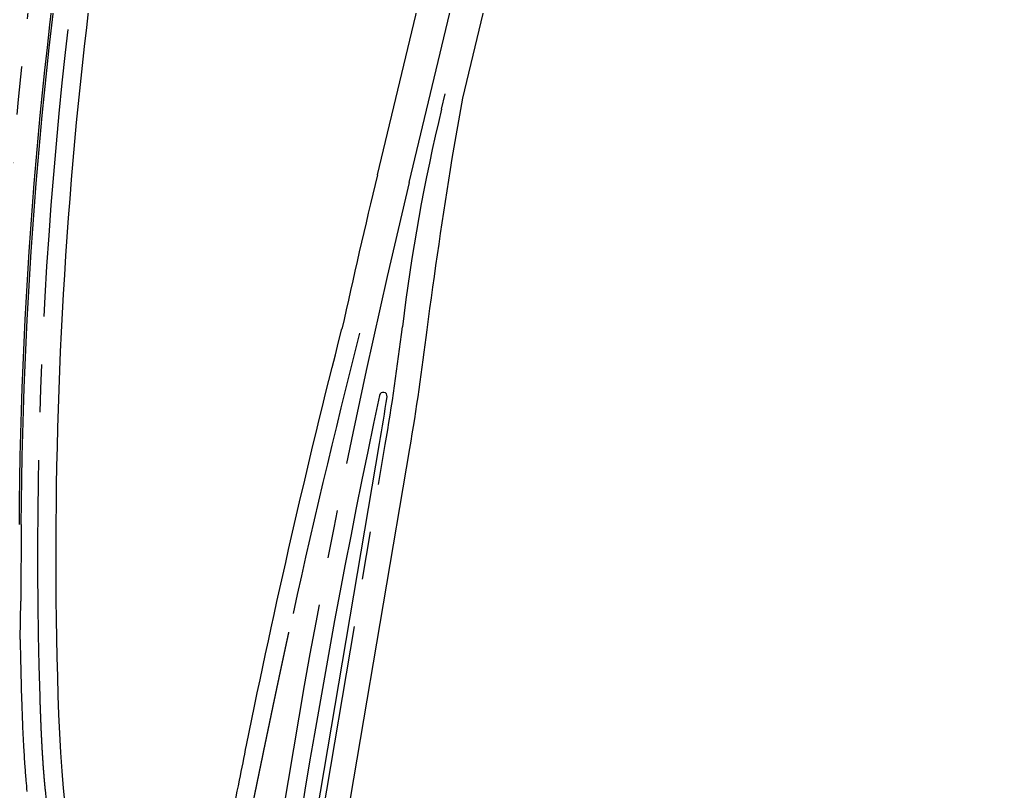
# Model space of a CAD drawing. Header units: millimetres. Extents: x 29316 to 52938, y 29851 to 35526.
# Drawn here: x 33275.2 to 33528.1, y 33510.4 to 33711.5 of the extents above; entities that cross this region are included whole.
import ezdxf

# ---------------------------------------------------------------- set-up
doc = ezdxf.new("R2010")
doc.units = ezdxf.units.MM
doc.header["$MEASUREMENT"] = 0
doc.linetypes.add('CENTER2', pattern=[1.125, 0.75, -0.125, 0.125, -0.125])
doc.layers.add('D-道路-车行道边线', color=5, linetype='CONTINUOUS')
doc.layers.add('道路中线_A', color=7, linetype='CONTINUOUS')

msp = doc.modelspace()

# ---------------------------------------------------------------- linework, layer by layer
at = {"layer": 'D-道路-车行道边线'}
for p, q in [((33348.5, 33479.73), (33369.1, 33601.12)), ((33275.39, 33550.05), (33275.58, 33560.05))]:
    msp.add_line(p, q, dxfattribs=at)
at = {"layer": 'D-道路-车行道边线', "extrusion": (0, 1e-07, -1)}
msp.add_line((33275.71, 33579.96), (33275.58, 33560.05), dxfattribs=at)
at = {"layer": 'D-道路-车行道边线'}
for points in [[(33368.53, 33671.06), (33422.44, 33895.31)], [(33390.81, 33691.01), (33436.18, 33879.73)]]:
    msp.add_lwpolyline(points, dxfattribs=at)
at = {"layer": 'D-道路-车行道边线', "extrusion": (0, 1e-07, -1), "elevation": 0}
msp.add_lwpolyline([(-33293.25, 33714.39), (-33292.67, 33709.45), (-33292.1, 33704.5), (-33291.55, 33699.55), (-33291.03, 33694.6), (-33290.53, 33689.64), (-33290.04, 33684.69), (-33289.58, 33679.73), (-33289.14, 33674.77), (-33288.72, 33669.81), (-33288.32, 33664.84), (-33287.94, 33659.88), (-33287.58, 33654.91), (-33287.24, 33649.94), (-33286.93, 33644.97), (-33286.63, 33640), (-33286.36, 33635.03), (-33286.1, 33630.05), (-33285.87, 33625.08), (-33285.66, 33620.1), (-33285.47, 33615.13), (-33285.3, 33610.15), (-33285.15, 33605.17), (-33285.02, 33600.19), (-33284.91, 33595.21), (-33284.83, 33590.24), (-33284.76, 33585.26), (-33284.72, 33580.28), (-33284.69, 33575.3), (-33284.69, 33570.32), (-33284.71, 33565.34), (-33284.75, 33560.36), (-33284.81, 33555.38), (-33284.89, 33550.4), (-33284.99, 33545.42), (-33285.11, 33540.44), (-33285.26, 33535.46), (-33285.43, 33530.49), (-33285.63, 33525.55), (-33285.9, 33520.62), (-33286.24, 33515.71), (-33286.63, 33511.31)], dxfattribs=at)
at = {"layer": 'D-道路-车行道边线'}
for points in [[(33356.39, 33478.39), (33376.98, 33599.78, 0.011871), (33381.47, 33630.65, -0.006427), (33387.97, 33675.27), (33390.81, 33691.01)], [(33368.53, 33671.06, 0.004666), (33359.27, 33630.9, 0.004666)], [(33334.41, 33522.49, -0.012598), (33359.28, 33630.96, -0.012598)], [(33275.39, 33550.05, 0.003136), (33275.77, 33535.08)], [(33286.63, 33511.35, 0.097052), (33309.87, 33433.91, 0.097052)]]:
    msp.add_lwpolyline(points, format="xyb", dxfattribs=at)
at = {"layer": 'D-道路-车行道边线', "extrusion": (0, 1e-07, -1)}
for radius, start, end in [(1193.88, 0.37275, 18.57343), (1193.38, 0.37275, 18.57375), (1206.62, 5.00736, 12.6468)]:
    msp.add_arc((-34469.06, 33572.2, 0), radius, start, end, dxfattribs=at)
at = {"layer": 'D-道路-车行道边线'}
for centre, radius, start, end in [((35516.06, 33154.74), 2195.48, 167.93555, 180.41819), ((33370.05, 33613.42), 1, 351.4555, 167.9356), ((32729.15, 33709.71), 649.09, 350.36935, 351.45547)]:
    msp.add_arc(centre, radius, start, end, dxfattribs=at)
for points, knots in [([(33275.77, 33535.07), (33275.84, 33532.9), (33275.91, 33530.7), (33276.08, 33526.3), (33276.19, 33524.1), (33276.4, 33520.3), (33276.49, 33518.7), (33276.7, 33515.85), (33276.8, 33514.6), (33276.99, 33512.38), (33277.08, 33511.41), (33277.17, 33510.45)], [0, 0, 0, 0, 6.540407, 6.540407, 13.080815, 13.080815, 17.816964, 17.816964, 21.489075, 21.489075, 24.384849, 24.384849, 24.384849, 24.384849]), ([(33318.88, 33457.29), (33319.59, 33459.55), (33320.3, 33461.78), (33321.45, 33465.55), (33321.9, 33467.09), (33322.78, 33470.2), (33323.21, 33471.75), (33324.45, 33476.44), (33325.24, 33479.59), (33327.5, 33489.07), (33328.89, 33495.44), (33331.02, 33505.68), (33331.8, 33509.54), (33333.19, 33516.43), (33333.8, 33519.46), (33334.41, 33522.49)], [0, 0, 0, 0, 7.097912, 7.097912, 12.020512, 12.020512, 16.943111, 16.943111, 26.788311, 26.788311, 46.478711, 46.478711, 58.314522, 58.314522, 67.576697, 67.576697, 67.576697, 67.576697])]:
    msp.add_open_spline(points, degree=3, knots=knots, dxfattribs=at)
at = {"layer": '道路中线_A', "color": 6, "linetype": 'CENTER2', "ltscale": 100}
for p, q in [((33376.79, 33669.07), (33430.71, 33893.32)), ((33385.24, 33688.18), (33386.19, 33692.12)), ((33349.98, 33479.48), (33370.58, 33600.87))]:
    msp.add_line(p, q, dxfattribs=at)
at = {"layer": '道路中线_A', "color": 6, "linetype": 'CENTER2', "ltscale": 100, "flags": 128}
for points in [[(33335.91, 33506.5), (33335.96, 33506.76), (33336.01, 33507.01), (33336.06, 33507.26), (33336.11, 33507.51), (33336.17, 33507.77), (33336.22, 33508.02, 0.000001), (33336.27, 33508.27, 0.000001), (33336.32, 33508.52, 0.000001), (33336.38, 33508.78, 0.000002), (33336.43, 33509.03, 0.000002), (33336.48, 33509.28, 0.000002), (33336.53, 33509.54, 0.000002), (33336.58, 33509.79, 0.000002), (33336.64, 33510.04, 0.000002), (33336.69, 33510.29, 0.000003), (33336.74, 33510.55, 0.000003), (33336.79, 33510.8, 0.000003), (33336.85, 33511.05, 0.000003), (33336.9, 33511.3, 0.000003), (33336.95, 33511.56, 0.000003), (33337, 33511.81, 0.000003), (33337.05, 33512.06, 0.000004), (33337.11, 33512.32, 0.000004), (33337.16, 33512.57, 0.000004), (33337.21, 33512.82, 0.000004), (33337.26, 33513.07, 0.000004), (33337.32, 33513.33, 0.000004), (33337.37, 33513.58, 0.000005), (33337.42, 33513.83, 0.000005), (33337.47, 33514.08, 0.000005), (33337.53, 33514.34, 0.000005), (33337.58, 33514.59, 0.000005), (33337.63, 33514.84, 0.000005), (33337.68, 33515.1, 0.000006), (33337.73, 33515.35, 0.000006), (33337.79, 33515.6, 0.000006), (33337.84, 33515.85, 0.000006), (33337.89, 33516.11, 0.000006), (33337.94, 33516.36, 0.000006), (33338, 33516.61, 0.000007), (33338.05, 33516.86, 0.000007), (33338.1, 33517.12, 0.000007), (33338.15, 33517.37, 0.000007), (33338.21, 33517.62, 0.000007), (33338.26, 33517.88, 0.000007), (33338.31, 33518.13, 0.000008), (33338.36, 33518.38, 0.000008), (33338.42, 33518.63, 0.000008), (33338.47, 33518.89, 0.000008), (33338.52, 33519.14, 0.000008), (33338.57, 33519.39, 0.000008), (33338.62, 33519.64, 0.000009), (33338.68, 33519.9, 0.000009), (33338.73, 33520.15, 0.000009), (33338.78, 33520.4, 0.000009), (33338.83, 33520.66, 0.000009), (33338.89, 33520.91, 0.000009), (33338.94, 33521.16, 0.00001), (33338.99, 33521.41, 0.00001), (33339.04, 33521.67, 0.00001), (33339.1, 33521.92, 0.00001), (33339.15, 33522.17, 0.00001), (33339.2, 33522.42, 0.00001), (33339.25, 33522.68, 0.00001), (33339.31, 33522.93, 0.000011), (33339.36, 33523.18, 0.000011), (33339.41, 33523.44, 0.000011), (33339.47, 33523.69, 0.000011), (33339.52, 33523.94, 0.000011), (33339.57, 33524.19, 0.000011), (33339.62, 33524.45, 0.000012), (33339.68, 33524.7, 0.000012), (33339.73, 33524.95, 0.000012), (33339.78, 33525.2, 0.000012), (33339.83, 33525.46, 0.000012), (33339.89, 33525.71, 0.000012), (33339.94, 33525.96, 0.000013), (33339.99, 33526.21, 0.000013), (33340.04, 33526.47, 0.000013), (33340.1, 33526.72, 0.000013), (33340.15, 33526.97, 0.000013), (33340.2, 33527.23, 0.000013), (33340.26, 33527.48, 0.000014), (33340.31, 33527.73, 0.000014), (33340.36, 33527.98, 0.000014), (33340.41, 33528.24, 0.000014), (33340.47, 33528.49, 0.000014), (33340.52, 33528.74, 0.000014), (33340.57, 33528.99, 0.000015), (33340.63, 33529.25, 0.000015), (33340.68, 33529.5, 0.000015), (33340.73, 33529.75, 0.000015), (33340.78, 33530, 0.000015), (33340.84, 33530.26, 0.000015), (33340.89, 33530.51, 0.000016), (33340.94, 33530.76, 0.000016), (33341, 33531.01, 0.000016), (33341.05, 33531.27, 0.000016), (33341.1, 33531.52, 0.000016), (33341.16, 33531.77, 0.000016), (33341.21, 33532.02, 0.000017), (33341.26, 33532.28, 0.000017), (33341.31, 33532.53, 0.000017), (33341.37, 33532.78, 0.000017), (33341.42, 33533.04, 0.000017), (33341.47, 33533.29, 0.000017), (33341.53, 33533.54, 0.000017), (33341.58, 33533.79, 0.000018), (33341.63, 33534.05, 0.000018), (33341.69, 33534.3, 0.000018), (33341.74, 33534.55, 0.000018), (33341.79, 33534.8, 0.000018), (33341.85, 33535.06, 0.000018), (33341.9, 33535.31, 0.000019), (33341.95, 33535.56, 0.000019), (33342.01, 33535.81, 0.000019), (33342.06, 33536.07, 0.000019), (33342.11, 33536.32, 0.000019), (33342.17, 33536.57, 0.000019), (33342.22, 33536.82, 0.00002), (33342.27, 33537.08, 0.00002), (33342.33, 33537.33, 0.00002), (33342.38, 33537.58, 0.00002), (33342.43, 33537.83, 0.00002), (33342.49, 33538.09, 0.00002), (33342.54, 33538.34, 0.000021), (33342.59, 33538.59, 0.000021), (33342.65, 33538.84, 0.000021), (33342.7, 33539.1, 0.000021), (33342.75, 33539.35, 0.000021), (33342.81, 33539.6, 0.000021), (33342.86, 33539.85, 0.000022), (33342.92, 33540.11, 0.000022), (33342.97, 33540.36, 0.000022), (33343.02, 33540.61, 0.000022), (33343.08, 33540.86, 0.000022), (33343.13, 33541.12, 0.000022), (33343.18, 33541.37, 0.000023), (33343.24, 33541.62, 0.000023), (33343.29, 33541.87, 0.000023), (33343.35, 33542.12, 0.000023), (33343.4, 33542.38, 0.000023), (33343.45, 33542.63, 0.000023), (33343.51, 33542.88, 0.000024), (33343.56, 33543.13, 0.000024), (33343.62, 33543.39, 0.000024), (33343.67, 33543.64, 0.000024), (33343.72, 33543.89, 0.000024), (33343.78, 33544.14, 0.000024), (33343.83, 33544.4, 0.000024), (33343.89, 33544.65, 0.000025), (33343.94, 33544.9, 0.000025), (33343.99, 33545.15, 0.000025), (33344.05, 33545.41, 0.000025), (33344.1, 33545.66, 0.000025), (33344.16, 33545.91, 0.000025), (33344.21, 33546.16, 0.000026), (33344.26, 33546.42, 0.000026), (33344.32, 33546.67, 0.000026), (33344.37, 33546.92, 0.000026), (33344.43, 33547.17, 0.000026), (33344.48, 33547.42, 0.000026), (33344.54, 33547.68, 0.000027), (33344.59, 33547.93, 0.000027), (33344.65, 33548.18, 0.000027), (33344.7, 33548.43, 0.000027), (33344.75, 33548.69, 0.000027), (33344.81, 33548.94, 0.000027), (33344.86, 33549.19, 0.000028), (33344.92, 33549.44, 0.000028), (33344.97, 33549.69, 0.000028), (33345.03, 33549.95, 0.000028), (33345.08, 33550.2, 0.000028), (33345.14, 33550.45, 0.000028), (33345.19, 33550.7, 0.000029), (33345.25, 33550.96, 0.000029), (33345.3, 33551.21, 0.000029), (33345.36, 33551.46, 0.000029), (33345.41, 33551.71, 0.000029), (33345.47, 33551.96)], [(33280.51, 33535.23, -0.000029), (33280.52, 33535.1, -0.00003), (33280.52, 33534.96, -0.00003), (33280.53, 33534.83, -0.000031), (33280.53, 33534.69, -0.000032), (33280.53, 33534.56, -0.000032), (33280.54, 33534.42, -0.000033), (33280.54, 33534.29, -0.000034), (33280.55, 33534.15, -0.000035), (33280.55, 33534.02, -0.000035), (33280.56, 33533.88, -0.000036), (33280.56, 33533.74, -0.000037), (33280.56, 33533.61, -0.000037), (33280.57, 33533.47, -0.000038), (33280.57, 33533.34, -0.000039), (33280.58, 33533.2, -0.00004), (33280.58, 33533.07, -0.00004), (33280.59, 33532.93, -0.000041), (33280.59, 33532.8, -0.000042), (33280.6, 33532.66, -0.000042), (33280.6, 33532.53, -0.000043), (33280.61, 33532.39, -0.000044), (33280.61, 33532.25, -0.000045), (33280.61, 33532.12, -0.000045), (33280.62, 33531.98, -0.000046), (33280.62, 33531.85, -0.000047), (33280.63, 33531.71, -0.000048), (33280.63, 33531.58, -0.000048), (33280.64, 33531.44, -0.000049), (33280.64, 33531.31, -0.00005), (33280.65, 33531.17, -0.00005), (33280.65, 33531.04, -0.000051), (33280.66, 33530.9, -0.000052), (33280.66, 33530.76, -0.000053), (33280.67, 33530.63, -0.000053), (33280.67, 33530.49, -0.000054), (33280.68, 33530.36, -0.000055), (33280.68, 33530.22, -0.000055), (33280.69, 33530.09, -0.000056), (33280.69, 33529.95, -0.000057), (33280.7, 33529.82, -0.000058), (33280.7, 33529.68, -0.000058), (33280.71, 33529.55, -0.000059), (33280.71, 33529.41, -0.00006), (33280.72, 33529.27, -0.00006), (33280.72, 33529.14, -0.000061), (33280.73, 33529, -0.000062), (33280.73, 33528.87, -0.000063), (33280.74, 33528.73, -0.000063), (33280.75, 33528.6, -0.000064), (33280.75, 33528.46, -0.000065), (33280.76, 33528.33, -0.000065), (33280.76, 33528.19, -0.000066), (33280.77, 33528.06, -0.000067), (33280.77, 33527.92, -0.000068), (33280.78, 33527.78, -0.000068), (33280.78, 33527.65, -0.000069), (33280.79, 33527.51, -0.00007), (33280.8, 33527.38, -0.00007), (33280.8, 33527.24, -0.000071), (33280.81, 33527.11, -0.000072), (33280.81, 33526.97, -0.000073), (33280.82, 33526.84, -0.000073), (33280.83, 33526.7, -0.000074), (33280.83, 33526.57, -0.000075), (33280.84, 33526.43, -0.000075), (33280.84, 33526.3, -0.000076), (33280.85, 33526.16, -0.000077), (33280.86, 33526.02, -0.000078), (33280.86, 33525.89, -0.000078), (33280.87, 33525.75, -0.000079), (33280.87, 33525.62, -0.00008), (33280.88, 33525.48, -0.00008), (33280.89, 33525.35, -0.000081), (33280.89, 33525.21, -0.000082), (33280.9, 33525.08, -0.000083), (33280.91, 33524.94, -0.000083), (33280.91, 33524.81, -0.000084), (33280.92, 33524.67, -0.000085), (33280.93, 33524.54, -0.000086), (33280.93, 33524.4, -0.000086), (33280.94, 33524.26, -0.000087), (33280.95, 33524.13, -0.000088), (33280.95, 33523.99, -0.000088), (33280.96, 33523.86, -0.000089), (33280.97, 33523.72, -0.00009), (33280.97, 33523.59, -0.000091), (33280.98, 33523.45, -0.000091), (33280.99, 33523.32, -0.000092), (33280.99, 33523.18, -0.000093), (33281, 33523.05, -0.000093), (33281.01, 33522.91, -0.000094), (33281.02, 33522.78, -0.000095), (33281.02, 33522.64, -0.000096), (33281.03, 33522.51, -0.000096), (33281.04, 33522.37, -0.000097), (33281.05, 33522.23, -0.000098), (33281.05, 33522.1, -0.000098), (33281.06, 33521.96, -0.000099), (33281.07, 33521.83, -0.0001), (33281.08, 33521.69, -0.000101), (33281.08, 33521.56, -0.000101), (33281.09, 33521.42, -0.000102), (33281.1, 33521.29, -0.000103), (33281.11, 33521.15, -0.000103), (33281.12, 33521.02, -0.000104), (33281.12, 33520.88, -0.000105), (33281.13, 33520.75, -0.000106), (33281.14, 33520.61, -0.000106), (33281.15, 33520.48, -0.000107), (33281.16, 33520.34, -0.000108), (33281.16, 33520.21, -0.000108), (33281.17, 33520.07, -0.000109), (33281.18, 33519.93, -0.00011), (33281.19, 33519.8, -0.000111), (33281.2, 33519.66, -0.000111), (33281.21, 33519.53, -0.000112), (33281.22, 33519.39, -0.000113), (33281.22, 33519.26, -0.000113), (33281.23, 33519.12, -0.000114), (33281.24, 33518.99, -0.000115), (33281.25, 33518.85, -0.000116), (33281.26, 33518.72, -0.000116), (33281.27, 33518.58, -0.000117), (33281.28, 33518.45, -0.000118), (33281.29, 33518.31, -0.000119), (33281.3, 33518.18, -0.000119), (33281.3, 33518.04, -0.00012), (33281.31, 33517.91, -0.000121), (33281.32, 33517.77, -0.000121), (33281.33, 33517.64, -0.000122), (33281.34, 33517.5, -0.000123), (33281.35, 33517.37, -0.000124), (33281.36, 33517.23, -0.000124), (33281.37, 33517.09, -0.000125), (33281.38, 33516.96, -0.000126), (33281.39, 33516.82, -0.000126), (33281.4, 33516.69, -0.000127), (33281.41, 33516.55, -0.000128), (33281.42, 33516.42, -0.000129), (33281.43, 33516.28, -0.000129), (33281.44, 33516.15, -0.00013), (33281.45, 33516.01, -0.000131), (33281.46, 33515.88, -0.000131), (33281.47, 33515.74, -0.000132), (33281.48, 33515.61, -0.000133), (33281.49, 33515.47, -0.000134), (33281.5, 33515.34, -0.000134), (33281.52, 33515.2, -0.000135), (33281.53, 33515.07, -0.000136), (33281.54, 33514.93, -0.000136), (33281.55, 33514.8, -0.000137), (33281.56, 33514.66, -0.000138), (33281.57, 33514.53, -0.000139), (33281.58, 33514.39, -0.000139), (33281.59, 33514.26, -0.00014), (33281.6, 33514.12, -0.000141), (33281.61, 33513.99, -0.000141), (33281.63, 33513.85, -0.000142), (33281.64, 33513.72, -0.000143), (33281.65, 33513.58, -0.000144), (33281.66, 33513.45, -0.000144), (33281.67, 33513.31, -0.000145), (33281.68, 33513.18, -0.000146), (33281.7, 33513.04, -0.000146), (33281.71, 33512.91, -0.000147), (33281.72, 33512.77, -0.000148), (33281.73, 33512.64, -0.000149), (33281.75, 33512.5, -0.000149), (33281.76, 33512.37, -0.00015), (33281.77, 33512.23, -0.000151), (33281.78, 33512.1, -0.000151), (33281.79, 33511.96, -0.000152), (33281.81, 33511.83, -0.000153), (33281.82, 33511.69, -0.000154), (33281.83, 33511.56, -0.000154), (33281.85, 33511.42, -0.000155), (33281.86, 33511.29, -0.000156), (33281.87, 33511.15, -0.000157), (33281.89, 33511.02, -0.000157), (33281.9, 33510.88)]]:
    msp.add_lwpolyline(points, format="xyb", dxfattribs=at)
at = {"layer": '道路中线_A', "color": 6, "linetype": 'CENTER2', "ltscale": 100}
for centre, radius, start, end in [((34469.06, 33572.2), 1200, 153.6305, 179.62725), ((34469.07, 33572.2), 1189.13, 157.1364, 181.78131), ((33871.39, 33571.29), 500, 166.4804, 173.0917), ((35515.83, 33154.77), 2200, 166.48072, 180.41891), ((32729.74, 33709.62), 650, 350.36811, 353.09099), ((35499.05, 33083.29), 2203.99, 165.64347, 167.72247), ((33495.87, 33531.94), 215, 185.6197, 278.617)]:
    msp.add_arc(centre, radius, start, end, dxfattribs=at)

doc.saveas('drawing.dxf')
